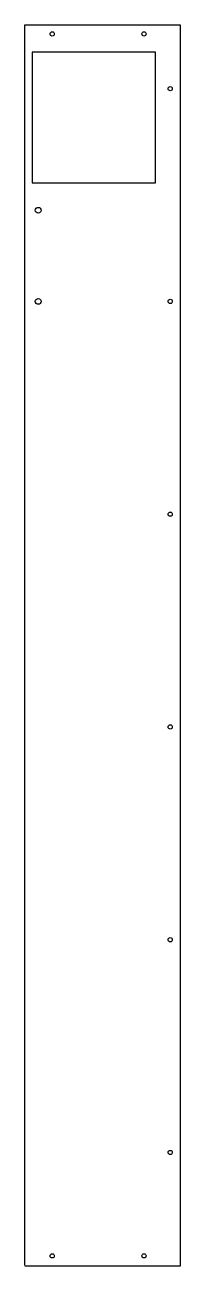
# Model space of a CAD drawing. Header units: millimetres. Extents: x 0 to 255, y 0 to 2042.
import ezdxf

# ---------------------------------------------------------------- set-up
doc = ezdxf.new("R2010")
doc.units = ezdxf.units.MM

msp = doc.modelspace()

# ---------------------------------------------------------------- linework, layer by layer
at = {"layer": 'CUT'}
for p, q in [((0, 3.4706), (0, 2042)), ((0, 2042), (255.44, 2042)), ((255.44, 2042), (255.44, 0)), ((12, 1997), (12, 1782)), ((215, 1997), (12, 1997)), ((215, 1782), (215, 1997)), ((12, 1782), (215, 1782)), ((0.4867, 0), (0, 3.4706)), ((255.44, 0), (0.4867, 0))]:
    msp.add_line(p, q, dxfattribs=at)
for centre, radius in [((45, 2027.06), 3.5), ((195.94, 2027.06), 3.5), ((239.06, 1937), 3.5), ((22, 1737), 4.765), ((22, 1587), 4.765), ((239.06, 1587), 3.5), ((239.06, 1237), 3.5), ((239.06, 887), 3.5), ((239.06, 537), 3.5), ((239.06, 187), 3.5), ((45, 17), 3.5), ((195.94, 17), 3.5)]:
    msp.add_circle(centre, radius, dxfattribs=at)

doc.saveas('drawing.dxf')
